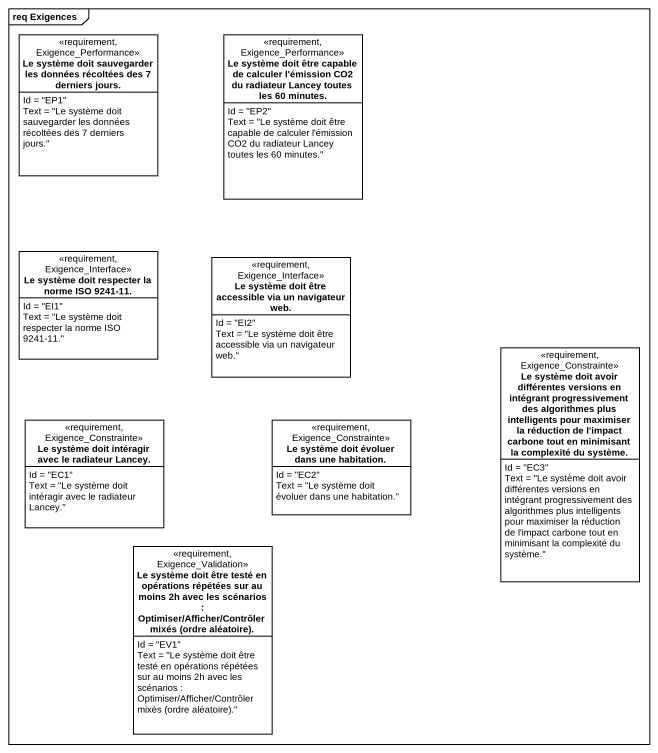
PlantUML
@startuml
mainframe req Exigences
hide circle
hide empty members
class "Le système doit sauvegarder les données récoltées des 7 derniers jours." as Le_système_doit_sauvegarder <<requirement, Exigence_Performance>> {
  Id = "EP1"
  Text = "Le système doit sauvegarder les données récoltées des 7 derniers jours."
}
class "Le système doit être capable de calculer l'émission CO2 du radiateur Lancey toutes les 60 minutes." as Le_système_doit_être <<requirement, Exigence_Performance>> {
  Id = "EP2"
  Text = "Le système doit être capable de calculer l'émission CO2 du radiateur Lancey toutes les 60 minutes."
}
class "Le système doit respecter la norme ISO 9241-11." as Le_système_doit_respecter <<requirement, Exigence_Interface>> {
  Id = "EI1"
  Text = "Le système doit respecter la norme ISO 9241-11."
}
class "Le système doit être accessible via un navigateur web." as Le_système_doit_être_2 <<requirement, Exigence_Interface>> {
  Id = "EI2"
  Text = "Le système doit être accessible via un navigateur web."
}
class "Le système doit avoir différentes versions en intégrant progressivement des algorithmes plus intelligents pour maximiser la réduction de l'impact carbone tout en minimisant la complexité du système." as Le_système_doit_avoir <<requirement, Exigence_Constrainte>> {
  Id = "EC3"
  Text = "Le système doit avoir différentes versions en intégrant progressivement des algorithmes plus intelligents pour maximiser la réduction de l'impact carbone tout en minimisant la complexité du système."
}
class "Le système doit intéragir avec le radiateur Lancey." as Le_système_doit_intéragir <<requirement, Exigence_Constrainte>> {
  Id = "EC1"
  Text = "Le système doit intéragir avec le radiateur Lancey."
}
class "Le système doit évoluer dans une habitation." as Le_système_doit_évoluer <<requirement, Exigence_Constrainte>> {
  Id = "EC2"
  Text = "Le système doit évoluer dans une habitation."
}
class "Le système doit être testé en opérations répétées sur au moins 2h avec les scénarios : Optimiser/Afficher/Contrôler mixés (ordre aléatoire)." as Le_système_doit_être_testé <<requirement, Exigence_Validation>> {
  Id = "EV1"
  {field} Text = "Le système doit être testé en opérations répétées sur au moins 2h avec les scénarios : Optimiser/Afficher/Contrôler mixés (ordre aléatoire)."
}
@enduml
